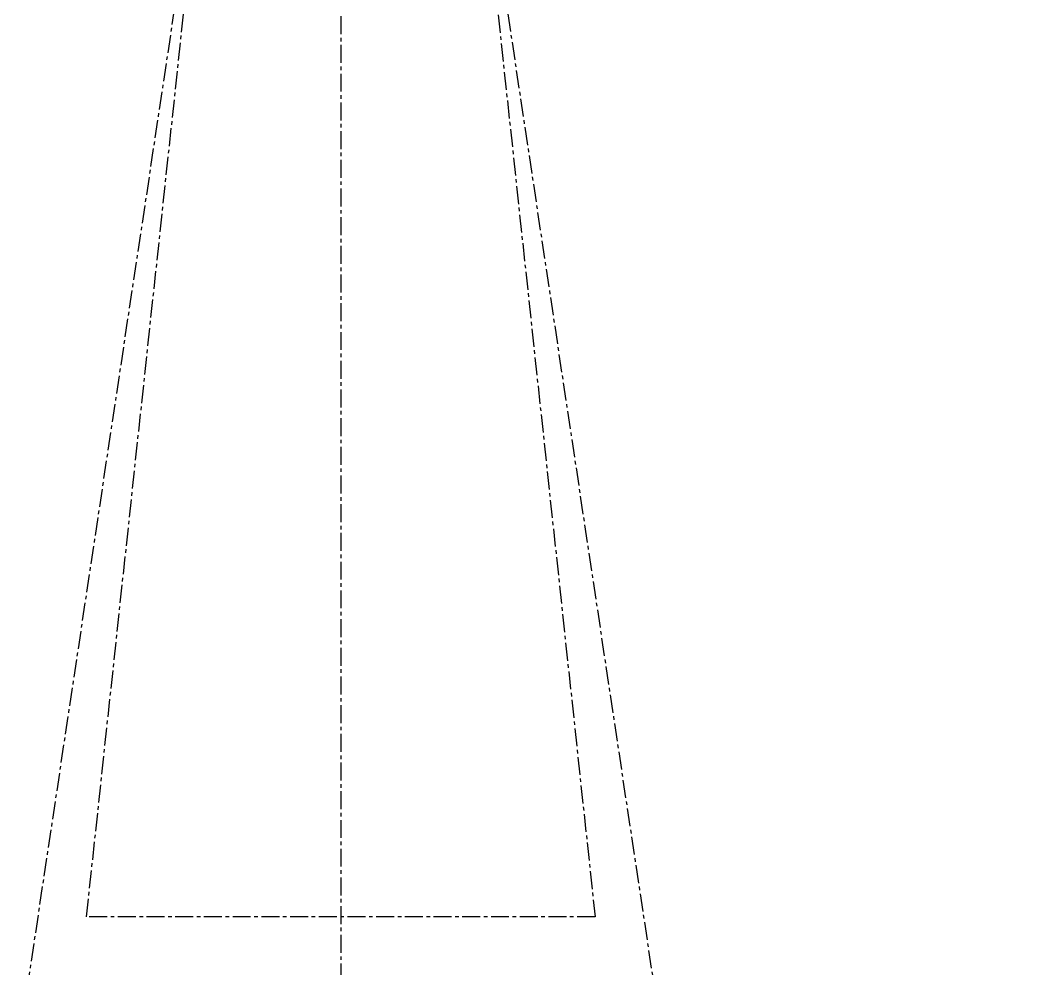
# Model space of a CAD drawing. Extents: x 500 to 100500, y -14500 to 21140.
# Drawn here: x 7593.7 to 7954.1, y -6075.4 to -5739.8 of the extents above; entities that cross this region are included whole.
import ezdxf

# ---------------------------------------------------------------- set-up
doc = ezdxf.new("R2010")
doc.units = 0
doc.linetypes.add('CENTER', pattern=[10.16, 6.35, -1.27, 1.27, -1.27])
doc.layers.get('0').update_dxf_attribs({"linetype": 'CONTINUOUS'})
doc.layers.add('Center', color=1, linetype='CENTER')

# ---------------------------------------------------------------- blocks, each defined once
blk = doc.blocks.new('KJVision F 2')
at = {"color": 3}
for p, q in [((-5912.72, -78093.69, -96.77), (-5712.72, -76763.69, -96.77)), ((-5755.72, -77163.69, -96.77), (-5712.72, -76763.69, -96.77)), ((-5665.72, -76763.69, -96.77), (-5665.72, -78093.69, -96.77)), ((-5618.72, -76763.69, -96.77), (-5418.72, -78093.69, -96.77)), ((-5618.72, -76763.69, -96.77), (-5575.72, -77163.69, -96.77)), ((-5575.72, -77163.69, -96.77), (-5755.72, -77163.69, -96.77))]:
    blk.add_line(p, q, dxfattribs=at)

msp = doc.modelspace()

# ---------------------------------------------------------------- block references
at = {"layer": 'Center'}
msp.add_blockref('KJVision F 2', (13372.87, 71106.65, 20.95), dxfattribs=at)

doc.saveas('drawing.dxf')
